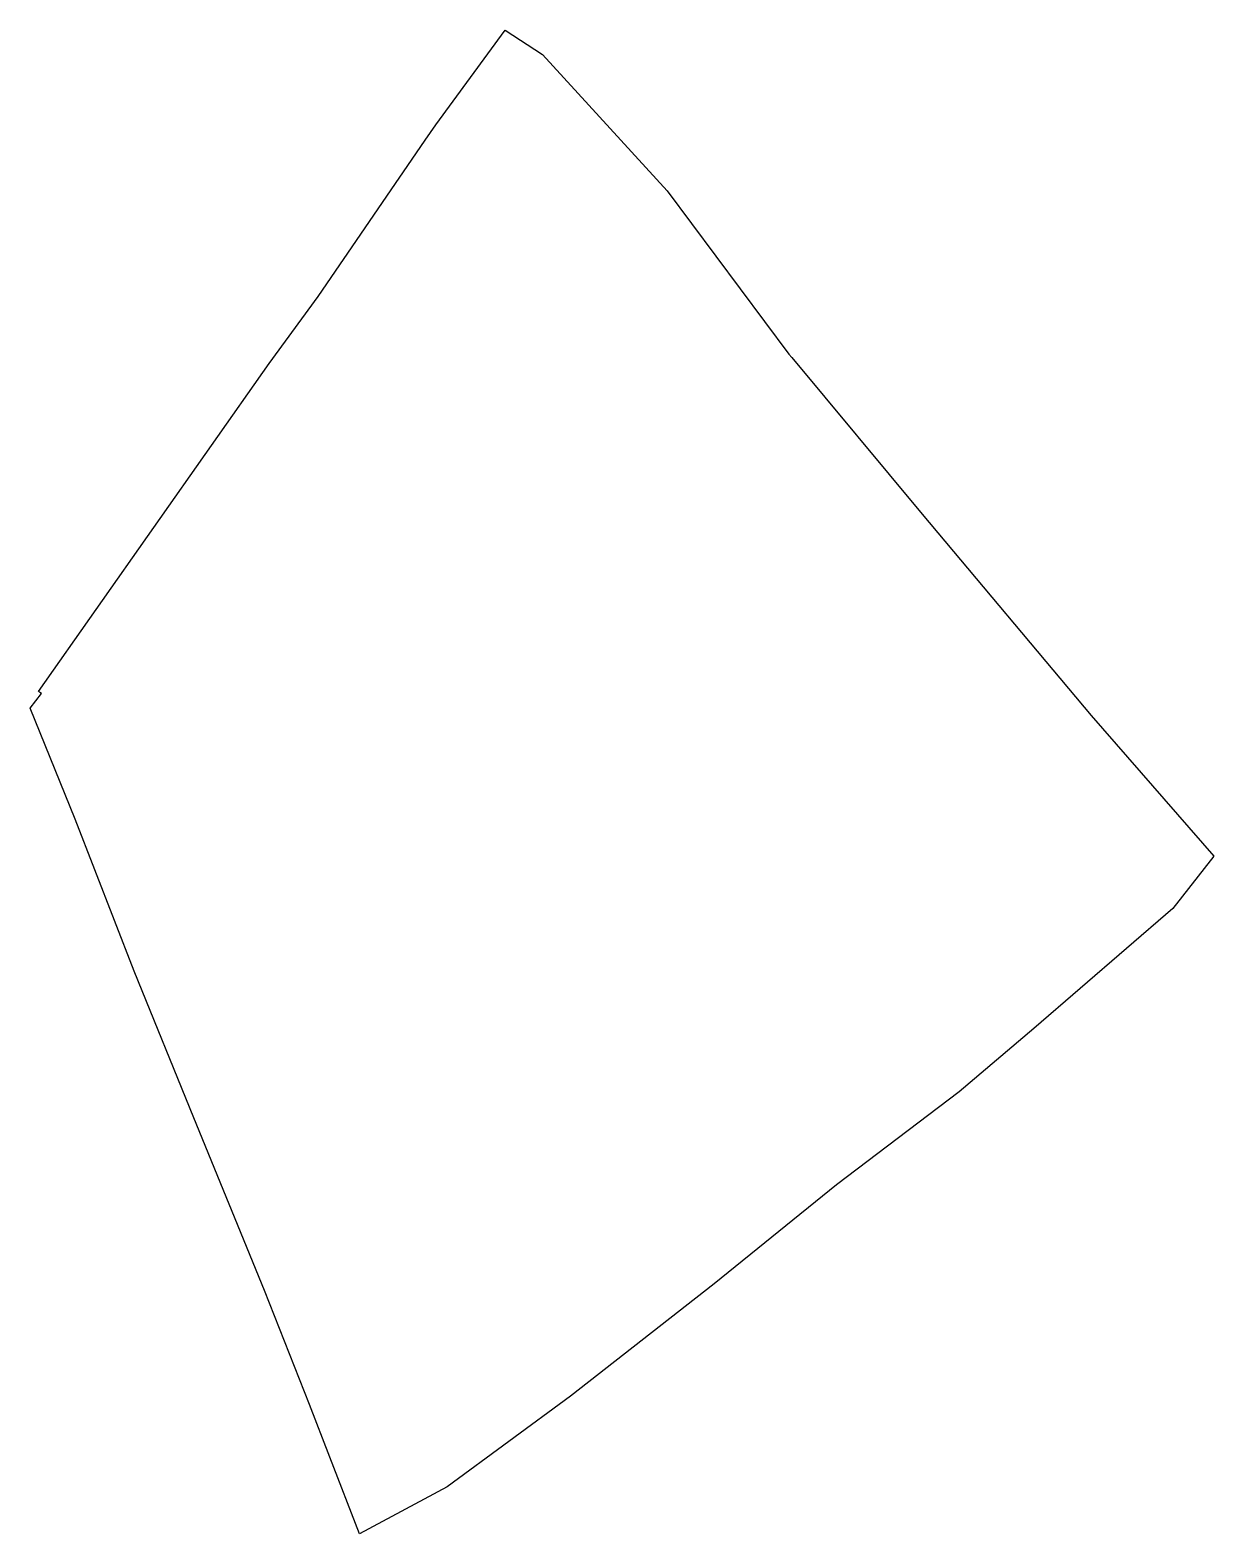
# Model space of a CAD drawing. Header units: millimetres. Extents: x 103312.6 to 103374.4, y 80596.9 to 80675.3.
import ezdxf

# ---------------------------------------------------------------- set-up
doc = ezdxf.new("R2010")
doc.units = ezdxf.units.MM

msp = doc.modelspace()

# ---------------------------------------------------------------- linework, layer by layer
at = {"ltscale": 0.02}
msp.add_lwpolyline([(103368.009, 80639.553), (103374.414, 80632.221), (103372.267, 80629.493), (103365.02, 80623.226), (103361.109, 80619.919), (103354.72, 80615.072), (103348.326, 80609.911), (103340.836, 80604.059), (103334.393, 80599.329), (103329.822, 80596.865), (103328.263, 80600.868), (103327.207, 80603.615), (103324.85, 80609.554), (103321.162, 80618.576), (103318.061, 80626.217), (103314.973, 80634.141), (103312.62, 80639.929), (103313.223, 80640.694), (103313.058, 80640.801), (103325.096, 80657.912), (103325.097, 80657.913), (103327.664, 80661.409), (103333.247, 80669.568), (103333.795, 80670.37), (103337.426, 80675.307), (103339.372, 80674.025), (103345.88, 80666.928), (103352.226, 80658.409), (103352.376, 80658.225), (103359.178, 80650.048)], close=True, dxfattribs=at)

doc.saveas('drawing.dxf')
